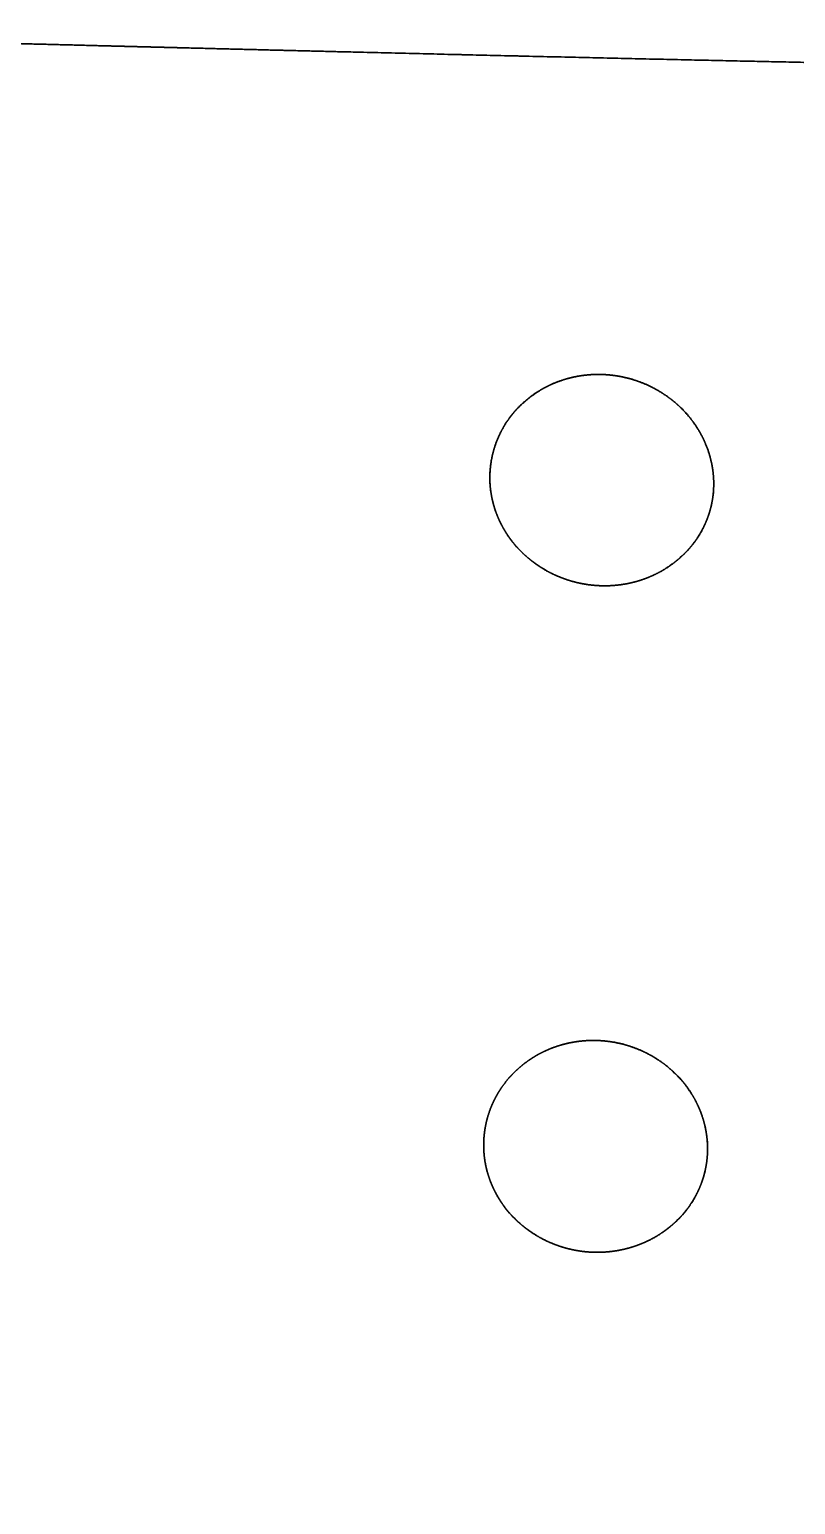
# Model space of a CAD drawing. Header units: millimetres. Extents: x 0 to 2650, y -1173 to 718.
# Drawn here: x 263.5 to 390.1, y 474.3 to 717.9 of the extents above; entities that cross this region are included whole.
import ezdxf

# ---------------------------------------------------------------- set-up
doc = ezdxf.new("R2010")
doc.units = ezdxf.units.MM
doc.layers.add('Blocks', color=7, linetype='Continuous')
doc.layers.add('Blocks$Inner', color=7, linetype='Continuous', lineweight=25, true_color=0x007f00)
doc.layers.add('Blocks$Outline', color=7, linetype='Continuous', lineweight=35, true_color=0xff3f3f)

# ---------------------------------------------------------------- blocks, each defined once
blk = doc.blocks.new('Balcony Lounge Bench Front')
at = {"layer": 'Blocks$Inner'}
for points, knots in [([(704.9946520047579, 709.0110993805829), (684.1990622422509, 709.0114343610912), (663.2203650529409, 709.0578985551183), (642.4201449490029, 709.1481781405782), (618.6650003616487, 709.2512830401974), (594.7020675081967, 709.4133724107196), (570.9583001465089, 709.634033408438), (570.8032438460086, 709.6354744130367), (570.6481880717092, 709.6369179872199), (570.4931328300027, 709.6383641322282), (557.2685383038606, 709.761705214798), (543.6644900352276, 709.9071004407415), (529.686768866386, 710.0793459157794), (515.2248763596308, 710.2575577655334), (500.5495066737294, 710.4626198543992), (485.6627946114022, 710.6936133770141), (465.3832658313349, 711.0082859366921), (445.2122363947583, 711.3631302801296), (425.1542157630956, 711.7507984346012), (424.8332873800482, 711.7570040290339), (424.512361482788, 711.7632186115552), (424.1914380861581, 711.7694421541928), (398.1093649616669, 712.2752416561052), (371.4625183808439, 712.8520030056352), (344.2568744474756, 713.4874846951825), (324.1922899985493, 713.9561622996116), (304.6226366039227, 714.4376466270987), (285.5470169624441, 714.9214726045757), (262.2996359683839, 715.5111076287067), (239.0620491204827, 716.1215403774004), (215.8304230241301, 716.7411702393656), (204.1994862198808, 717.0513861277686), (192.5769710744698, 717.3653052076188), (180.9571683530703, 717.673536469847)], [1009.202221549876, 1009.202221549876, 1009.202221549876, 1009.202221549876, 1071.781512259058, 1071.781512259058, 1071.781512259058, 1143.280755837289, 1143.280755837289, 1143.280755837289, 1143.746352677459, 1143.746352677459, 1143.746352677459, 1184.604936260832, 1184.604936260832, 1184.604936260832, 1228.708917546498, 1228.708917546498, 1228.708917546498, 1289.364842027313, 1289.364842027313, 1289.364842027313, 1290.330420209427, 1290.330420209427, 1290.330420209427, 1370.543851483852, 1370.543851483852, 1370.543851483852, 1429.513849652917, 1429.513849652917, 1429.513849652917, 1499.589726706641, 1499.589726706641, 1499.589726706641, 1534.655199387272, 1534.655199387272, 1534.655199387272, 1534.655199387272]), ([(339.5643970561487, 643.8245483602186), (339.564405216528, 644.3745806146071), (339.5914765520411, 644.926496019445), (339.7028616480329, 646.0478962386333), (339.7884382273423, 646.6107192445779), (340.1281443492317, 648.2737850606354), (340.4649475241804, 649.3498855361286), (341.1398707888529, 650.9185863012754), (341.393432842453, 651.4334237902076), (341.9474094702909, 652.4261739658832), (342.2485056053829, 652.906118323619), (342.897633963823, 653.8340059588045), (343.2456789185908, 654.2819406685012), (343.989634107822, 655.1451832450948), (344.386729958971, 655.5616304791583), (345.6433811050138, 656.7536294656202), (346.5519695425737, 657.4565745039581), (348.0151803486533, 658.3775220807656), (348.5197073572217, 658.6621056552904), (349.5642615938323, 659.1858121965633), (350.1047827997008, 659.42484200943), (351.7447930407816, 660.0579823314147), (352.8723561116622, 660.3743925505878), (354.6151218552423, 660.6922767521464), (355.2057789316914, 660.7720042843175), (356.3995744562726, 660.8763614413692), (356.9973031701611, 660.9006283185336), (357.5958576078719, 660.8973727179437)], [176.8754634274182, 176.8754634274182, 176.8754634274182, 176.8754634274182, 178.6170756157584, 178.6170756157584, 180.4185893586365, 180.4185893586365, 184.0216168443927, 184.0216168443927, 185.8231305872708, 185.8231305872708, 187.6246443301488, 187.6246443301488, 189.4261580730268, 189.4261580730268, 191.227671815905, 191.227671815905, 194.830699301661, 194.830699301661, 196.6322130445391, 196.6322130445391, 198.4337267874172, 198.4337267874172, 202.0367542731735, 202.0367542731735, 203.8382680160516, 203.8382680160516, 205.6397817589298, 205.6397817589298, 205.6397817589298, 205.6397817589298]), ([(358.6847958131821, 625.9905292565672), (357.4482998480144, 625.9813464023391), (356.2190916313721, 626.0875209903897), (354.9963051826908, 626.3101133297168), (354.3874357719087, 626.4209500720099), (353.7851521110842, 626.559971045539), (353.189302447001, 626.7272665544006), (352.5922163091946, 626.8949092255025), (351.9968647545011, 627.0928260088003), (351.4192536980827, 627.3156998628037), (350.2671943028981, 627.760227221821), (349.1718625726171, 628.3061378925668), (348.132110376584, 628.9533763185536), (347.872310647077, 629.1150998221347), (347.6169063152302, 629.282656428586), (347.3658577175502, 629.4560524843655), (347.113812203901, 629.6301370972542), (346.8653289800259, 629.810737170119), (346.622762571058, 629.9961168924601), (346.139542920193, 630.3654142122687), (345.6770487675676, 630.7554705167677), (345.2349087321218, 631.1663513053027), (344.3531096698043, 631.9858072808056), (343.5662127137566, 632.8738856483906), (342.8715117896136, 633.8307208868719), (342.6973145704233, 634.0706486485542), (342.5285067647364, 634.3156926489064), (342.3671968120525, 634.5627287942189), (342.2062839392383, 634.8091568364434), (342.0519695642761, 635.0587731603264), (341.904192570677, 635.3116066647308), (341.6104952751139, 635.8140970366294), (341.3437746430554, 636.3272060301024), (341.1036280745702, 636.8510603197938), (340.8637395818787, 637.3743516444811), (340.6516387175307, 637.9055942948107), (340.4669339894881, 638.4449558866472), (340.3741445600954, 638.715912969732), (340.2884688310387, 638.9883804076744), (340.2098541333962, 639.2624000731157), (340.1310532084426, 639.5370688531257), (340.0589804518149, 639.8148147488573), (339.9945682732359, 640.0918960228882), (339.7381462536905, 641.1949442574041), (339.5972085470839, 642.3032433009757), (339.5694479791582, 643.4187806299888), (339.5660800377464, 643.5541187965064), (339.56439615618, 643.6893729256844), (339.5643970561487, 643.8245483602186)], [146.8167783011729, 146.8167783011729, 146.8167783011729, 146.8167783011729, 150.5393203340241, 150.5393203340241, 150.5393203340241, 152.395470579808, 152.395470579808, 152.395470579808, 154.2639892154527, 154.2639892154527, 154.2639892154527, 157.9686320086981, 157.9686320086981, 157.9686320086981, 158.8959200888568, 158.8959200888568, 158.8959200888568, 159.8283893875444, 159.8283893875444, 159.8283893875444, 161.6822366159891, 161.6822366159891, 161.6822366159891, 165.3742509612844, 165.3742509612844, 165.3742509612844, 166.3037298344262, 166.3037298344262, 166.3037298344262, 167.2289202189104, 167.2289202189104, 167.2289202189104, 169.0670202138926, 169.0670202138926, 169.0670202138926, 170.9031615338406, 170.9031615338406, 170.9031615338406, 171.8259056668867, 171.8259056668867, 171.8259056668867, 172.7529461500009, 172.7529461500009, 172.7529461500009, 176.428769994122, 176.428769994122, 176.428769994122, 176.8754634274182, 176.8754634274182, 176.8754634274182, 176.8754634274182]), ([(376.5644117144457, 642.8458087965737), (376.5644115414598, 641.8502207866986), (376.4765531990506, 640.8886758987428), (376.3019726149814, 639.9366434393851), (376.2521385864438, 639.6648857694236), (376.1949187534919, 639.3928828394273), (376.1310427025874, 639.1240769265205), (376.0673591508476, 638.8560810967829), (375.9967852528498, 638.5898441944373), (375.9193093091108, 638.3253211788469), (375.7650444895062, 637.7986209760202), (375.5839954824314, 637.2805075349061), (375.3760287011792, 636.7707689581912), (375.16775976791, 636.2602897894467), (374.9334447375331, 635.7605355282212), (374.6728557674851, 635.2713249734406), (374.5417012108846, 635.0251050609659), (374.4041141673679, 634.7820032666532), (374.2600489103243, 634.5419849641621), (374.1156898708632, 634.3014772087772), (373.9641682811325, 634.0630717817257), (373.807090728711, 633.8293464485068), (373.1810249908867, 632.8977848030954), (372.4623908752164, 632.030650963934), (371.6481901745847, 631.2276244682507), (371.2397154547198, 630.8247557129034), (370.8101345093874, 630.4412400788206), (370.3589476448706, 630.0770491906442), (369.9070980068409, 629.7123233221864), (369.4338636119664, 629.3674312006915), (368.9430031865268, 629.0455139511287), (367.9627069846447, 628.4026137686888), (366.9198830016958, 627.8545577968544), (365.8118967122809, 627.4027857875626), (365.2564764599174, 627.1763178918809), (364.6811104358112, 626.9734108925404), (364.1011890322679, 626.7998043224288), (363.5225613325638, 626.626585038397), (362.9348082924789, 626.480609282924), (362.3376626351765, 626.362078508937), (361.1386555668178, 626.1240809046867), (359.9214848528009, 625.9997131253367), (358.6847958131821, 625.9905292565672)], [117.6202573120237, 117.6202573120237, 117.6202573120237, 117.6202573120237, 120.8611385404677, 120.8611385404677, 120.8611385404677, 121.7892843674778, 121.7892843674778, 121.7892843674778, 122.7126458138396, 122.7126458138396, 122.7126458138396, 124.5506459671174, 124.5506459671174, 124.5506459671174, 126.3912878686567, 126.3912878686567, 126.3912878686567, 127.3179572260615, 127.3179572260615, 127.3179572260615, 128.2482217260997, 128.2482217260997, 128.2482217260997, 131.9430023590497, 131.9430023590497, 131.9430023590497, 133.7989902823188, 133.7989902823188, 133.7989902823188, 135.6605045404432, 135.6605045404432, 135.6605045404432, 139.3674655428131, 139.3674655428131, 139.3674655428131, 141.2369391235951, 141.2369391235951, 141.2369391235951, 143.0937351758631, 143.0937351758631, 143.0937351758631, 146.8167783011729, 146.8167783011729, 146.8167783011729, 146.8167783011729]), ([(356.7593458384272, 550.9054525396277), (356.9133954691192, 550.9047792327685), (357.0674783019069, 550.902274222914), (357.2215941837767, 550.8979326325571), (357.6750581155593, 550.8851681731758), (358.1288084810494, 550.8565236359645), (359.1912030202893, 550.7519465014557), (359.7943466912966, 550.6636983969147), (361.5774631365475, 550.318084317194), (362.7362313073481, 549.9801469564918), (364.4288466780981, 549.3100037058939), (364.9877404952367, 549.0577824302927), (366.0670384602181, 548.5081627055624), (366.5898306841864, 548.2100858295707), (367.6023939960378, 547.568363088707), (368.0921640733559, 547.2247158131613), (369.0384119244281, 546.4914794494543), (369.4956575951273, 546.101171902319), (370.8107645934961, 544.8632529294518), (371.5897338143459, 543.9713322586176), (372.6170978448663, 542.5371635993215), (372.9358636657762, 542.0429399970308), (373.37760930279, 541.2767365209766), (373.5191340887595, 541.0164714374514), (373.7878536249682, 540.491201144072), (373.9149137428194, 540.226565586534), (374.5144299149306, 538.8935688801612), (374.880552914181, 537.7960331330323), (375.1971839241978, 536.3851998050159), (375.2533954689479, 536.1010698672399), (375.3513499484307, 535.5288114563227), (375.393162390008, 535.2399146215903), (375.4955081819298, 534.3754134298397), (375.5334126604412, 533.8006569923236), (375.5431116741947, 533.1442853480985), (375.5437255141824, 533.0611941160751), (375.5437237503884, 532.9781343464274)], [88.01630159044981, 88.01630159044981, 88.01630159044981, 88.01630159044981, 88.47992464059126, 88.47992464059126, 88.47992464059126, 89.83949728824521, 89.83949728824521, 91.66113924537527, 91.66113924537527, 95.30442315963526, 95.30442315963526, 97.12606511676522, 97.12606511676522, 98.94770707389517, 98.94770707389517, 100.7693490310253, 100.7693490310253, 102.5909909881552, 102.5909909881552, 106.2342749024153, 106.2342749024153, 108.0559168595453, 108.0559168595453, 108.9667378381102, 108.9667378381102, 109.8775588166753, 109.8775588166753, 113.5208427309353, 113.5208427309353, 114.4316637095001, 114.4316637095001, 115.3424846880652, 115.3424846880652, 117.1641266451953, 117.1641266451953, 117.428269818401, 117.428269818401, 117.428269818401, 117.428269818401]), ([(357.4178940575257, 515.9163191384359), (356.1808934377586, 515.9100013471507), (354.9537083210289, 516.0192653399572), (353.7354166826935, 516.2446490703514), (353.1287452202869, 516.3568831800003), (352.5292528776281, 516.4972208590843), (351.9367695928686, 516.6656907742217), (351.3430661587754, 516.834507633248), (350.7517679365319, 517.0334410352589), (350.1786119543649, 517.257133930365), (349.0353417837341, 517.7033325609518), (347.9505795031691, 518.2501549889603), (346.9229163487835, 518.8972010090365), (346.6660614730772, 519.0589241615635), (346.4136796833864, 519.2264208144734), (346.1657278616531, 519.3996931712318), (345.9168187270116, 519.5736345122423), (345.6714698987053, 519.7540896661158), (345.4321662538878, 519.9392001505366), (344.9554555251725, 520.307954057258), (344.4996451130773, 520.6972398843791), (344.0643476775094, 521.107098870667), (343.1958857700829, 521.924808528307), (342.4224525539921, 522.8105719163832), (341.7413524236908, 523.764403725545), (341.5705246378475, 524.0036357690842), (341.4050797087457, 524.2479787769298), (341.2471059664258, 524.4942863423421), (341.0895315958351, 524.739971220235), (340.9385273111857, 524.9888397656141), (340.7940368660202, 525.2409179518836), (340.5068174525404, 525.7420012500079), (340.2464207672074, 526.2537640785449), (340.0124918016209, 526.776310212601), (339.7787627154921, 527.2984098596789), (339.5726438246893, 527.8286227990538), (339.3938071010871, 528.367086889928), (339.3039527677338, 528.6376316133246), (339.2211715412541, 528.9097439048346), (339.1454204153433, 529.1834606710909), (339.0694876155085, 529.4578338922729), (339.0002723413872, 529.7353142108259), (338.9386600248254, 530.0122322619645), (338.6934058372699, 531.1145331563675), (338.5629395071555, 532.2236457144973), (338.5456632550049, 533.3411329400406), (338.5444050698989, 533.4225166666693), (338.5437044851678, 533.506961594634), (338.5437046763527, 533.5944392489619)], [146.7256080258624, 146.7256080258624, 146.7256080258624, 146.7256080258624, 150.4363722471277, 150.4363722471277, 150.4363722471277, 152.2867716878141, 152.2867716878141, 152.2867716878141, 154.149394078146, 154.149394078146, 154.149394078146, 157.8428161308962, 157.8428161308962, 157.8428161308962, 158.7675574371628, 158.7675574371628, 158.7675574371628, 159.6974677534007, 159.6974677534007, 159.6974677534007, 161.5459992896018, 161.5459992896018, 161.5459992896018, 165.2289179658243, 165.2289179658243, 165.2289179658243, 166.1562948385465, 166.1562948385465, 166.1562948385465, 167.0793137942107, 167.0793137942107, 167.0793137942107, 168.913479446065, 168.913479446065, 168.913479446065, 170.7460976284542, 170.7460976284542, 170.7460976284542, 171.6671834451379, 171.6671834451379, 171.6671834451379, 172.5925447090723, 172.5925447090723, 172.5925447090723, 176.2619107013377, 176.2619107013377, 176.2619107013377, 176.5396644344943, 176.5396644344943, 176.5396644344943, 176.5396644344943]), ([(375.5437237503884, 532.9781343464274), (375.5437012294624, 531.9507476447943), (375.4464171939562, 530.9337787823133), (375.2521909483567, 529.9256505415033), (375.1995933447961, 529.6526435161832), (375.139561658385, 529.3792891664198), (375.0728610065398, 529.1090953436469), (375.0063548211201, 528.8396892736928), (374.932926113006, 528.5719814038675), (374.8525536163252, 528.3059301483445), (374.6925491835864, 527.776279061487), (374.5056347853879, 527.255028700205), (374.2916111766372, 526.7419927912197), (374.0773301690315, 526.2283398715517), (373.8368751394482, 525.7253162386405), (373.5699661699746, 525.232764516375), (373.4356578990246, 524.9849130848525), (373.294886025722, 524.7401749958699), (373.1475994381199, 524.4985182472337), (372.9999888364382, 524.2563298806781), (372.8450996716219, 524.0161398841956), (372.684704439871, 523.7807549872014), (372.0454072060365, 522.8425667886331), (371.3133647444811, 521.9693540105909), (370.4854941989051, 521.1609249177527), (370.0703615815055, 520.7555411447865), (369.6341979855733, 520.3697529873789), (369.1765176048993, 520.0035389762415), (368.9468053833789, 519.8197342129133), (368.7110318037794, 519.6404250778651), (368.4713287536088, 519.4672816730053), (368.2326028783464, 519.2948441055996), (367.9892312549255, 519.1279264522382), (367.7411567194449, 518.9665350712057), (366.7486171822948, 518.3208125011042), (365.6946817919325, 517.7712338833808), (364.5770057041755, 517.3190776158663), (364.0168022585003, 517.0924471083163), (363.437082627117, 516.8896937000609), (362.8533004965975, 516.7164812374685), (362.2708330993173, 516.5436588659286), (361.6797518119874, 516.3983379180572), (361.0798172996947, 516.2806706022784), (359.875413180227, 516.0444464862412), (358.655171853954, 515.9226379446627), (357.4178940575257, 515.9163191384359)], [117.428269818401, 117.428269818401, 117.428269818401, 117.428269818401, 120.8363745668797, 120.8363745668797, 120.8363745668797, 121.7628015521703, 121.7628015521703, 121.7628015521703, 122.6845193785284, 122.6845193785284, 122.6845193785284, 124.5189140931675, 124.5189140931675, 124.5189140931675, 126.3554827437886, 126.3554827437886, 126.3554827437886, 127.2799231300295, 127.2799231300295, 127.2799231300295, 128.2082341958233, 128.2082341958233, 128.2082341958233, 131.8946345955158, 131.8946345955158, 131.8946345955158, 133.7455910721035, 133.7455910721035, 133.7455910721035, 134.6764038510187, 134.6764038510187, 134.6764038510187, 135.6019872765804, 135.6019872765804, 135.6019872765804, 139.2986957099019, 139.2986957099019, 139.2986957099019, 141.1626977822895, 141.1626977822895, 141.1626977822895, 143.0140603675294, 143.0140603675294, 143.0140603675294, 146.7256080258624, 146.7256080258624, 146.7256080258624, 146.7256080258624])]:
    blk.add_open_spline(points, degree=3, knots=knots, dxfattribs=at)
for points, weights, knots in [([(357.5958576078719, 660.8973727179437), (357.8538297738057, 660.8959800172843), (358.1119561211128, 660.8894693789807), (358.3702370386618, 660.8778110916719), (358.9694326351437, 660.8507789304713), (359.5714772027623, 660.7957604435433), (360.7632329556309, 660.6314050858637), (361.3522740632525, 660.5224028683479), (363.0972083363504, 660.1176765274686), (364.2330291492235, 659.7436725055886), (365.8930573845009, 659.0222158444158), (366.4347443144525, 658.7565814464324), (367.4822259944431, 658.1819887701276), (367.9899596301639, 657.8723075887174), (368.9738025293536, 657.2087224018687), (369.4498199688005, 656.8548274097338), (370.370149317454, 656.1015595355238), (370.8159276416827, 655.7003818696394), (372.0817908681111, 654.448400901987), (372.8318444875022, 653.5495887881407), (373.8200215202214, 652.1076341161242), (374.1264571191805, 651.6109757862905), (374.6915523621337, 650.5854747844496), (374.9470283926839, 650.0619347029606), (375.6289158851705, 648.4725866536173), (375.9734132861104, 647.3830051542827), (376.3246574848508, 645.7032385842795), (376.4140141780026, 645.1328119605132), (376.5328399097216, 643.9984427678683), (376.5628480274008, 643.4328434043127), (376.5644117144457, 642.8458087965737)], [1, 0.999999999998829, 0.999999999998811, 1, 1, 1, 1, 1, 1, 1, 1, 1, 1, 1, 1, 1, 1, 1, 1, 1, 1, 1, 1, 1, 1, 1, 1, 1, 1, 1, 1], [88.0196105017095, 88.0196105017095, 88.0196105017095, 88.0196105017095, 88.79951766256005, 88.79951766256005, 88.79951766256005, 90.60081389065151, 90.60081389065151, 92.40211011874295, 92.40211011874295, 96.00470257492582, 96.00470257492582, 97.80599880301716, 97.80599880301716, 99.6072950311085, 99.6072950311085, 101.4085912591998, 101.4085912591998, 103.2098874872913, 103.2098874872913, 106.8124799434742, 106.8124799434742, 108.6137761715657, 108.6137761715657, 110.4150723996574, 110.4150723996574, 114.0176648558407, 114.0176648558407, 115.8189610839322, 115.8189610839322, 117.6202573120237, 117.6202573120237, 117.6202573120237, 117.6202573120237]), ([(338.5437046763515, 533.5944392489628), (338.5437059951804, 534.0839128829567), (338.5649837451048, 534.5743718015532), (338.6080849373884, 535.0658271615854), (338.6334909415697, 535.3555155964895), (338.6665475836089, 535.6455216080838), (338.7068327565948, 535.9326457501664), (338.747117929548, 536.2197698923147), (338.794689877712, 536.5048300946542), (338.8494279717679, 536.7878578608081), (339.0683803480813, 537.9199689259508), (339.4009704316688, 539.01984681899), (339.8478427843291, 540.087168807256), (340.0712789607945, 540.6208298017767), (340.3251372320309, 541.1489843673363), (340.6035369768955, 541.658958311863), (340.8819367219184, 542.1689322566561), (341.1850345804082, 542.662015684056), (341.5122439758602, 543.1386025169156), (342.1666627673269, 544.0917761834382), (342.9168214891909, 544.9794414853505), (343.7664967287772, 545.7990185134663), (344.616171969444, 546.6185955426432), (345.539276881973, 547.3445488869664), (346.5297487243967, 547.97819182186), (347.0249846461197, 548.2950132896367), (347.5374367550801, 548.5888263635808), (348.0674780087834, 548.8591518135282), (348.5975192628378, 549.1294772636702), (349.1474364325169, 549.376937725691), (349.7036267660234, 549.5954693117808), (350.8160074341767, 550.0325324844183), (351.9625096003312, 550.3603761826905), (353.1427882771255, 550.5803655826899), (353.732927616119, 550.6903602828047), (354.3326309474162, 550.773294248742), (354.9389241620677, 550.8278480269157), (355.5452173854583, 550.8824018058704), (356.1520257976068, 550.9081294238725), (356.7593458384272, 550.9054525396277)], [0.9999998811520053, 0.9999998810314529, 0.9999998809016137, 0.99999988076164, 0.999999880679133, 0.999999880593072, 0.999999880504326, 0.99999988041558, 0.999999880323917, 0.999999880229266, 0.999999879850665, 0.999999879424628, 0.999999878944687, 0.999999878704717, 0.999999878449715, 0.999999878185127, 0.999999877920539, 0.999999877645985, 0.999999877361339, 0.999999876792046, 0.999999876182473, 0.999999875530423, 0.999999874878374, 0.999999874203959, 0.999999873513114, 0.999999873167692, 0.999999872817984, 0.999999872464547, 0.99999987211111, 0.999999871752558, 0.999999871398582, 0.999999870690628, 0.999999869994313, 0.999999869317528, 0.999999868979136, 0.999999868645093, 0.99999986831854, 0.999999912201301, 0.999999956094798, 1], [176.5396644344943, 176.5396644344943, 176.5396644344943, 176.5396644344943, 178.0849221356422, 178.0849221356422, 178.0849221356422, 179.0014235706952, 179.0014235706952, 179.0014235706952, 179.912714562361, 179.912714562361, 179.912714562361, 183.5476985606618, 183.5476985606618, 183.5476985606618, 185.3794649106624, 185.3794649106624, 185.3794649106624, 187.1992292228619, 187.1992292228619, 187.1992292228619, 190.8450296298167, 190.8450296298167, 190.8450296298167, 194.4933446754956, 194.4933446754956, 194.4933446754956, 196.3130068047376, 196.3130068047376, 196.3130068047376, 198.146226866578, 198.146226866578, 198.146226866578, 201.7844737865321, 201.7844737865321, 201.7844737865321, 203.6129675825456, 203.6129675825456, 203.6129675825456, 205.4445714088508, 205.4445714088508, 205.4445714088508, 205.4445714088508])]:
    blk.add_rational_spline(points, weights, degree=3, knots=knots, dxfattribs=at)
at = {"layer": 'Blocks$Outline'}
for points, weights, knots in [([(1272.782866268517, 7.403438686596928), (1272.847139417656, 7.404245586887555), (1272.911412566793, 7.405052487174544), (1272.97568571593, 7.405859387465171), (1271.813254692839, 102.5680177402646), (1270.650823669748, 197.7301760930677), (1269.488392646657, 292.8923344458708), (1269.085729542082, 325.8562603558793), (1268.672325599901, 359.691779170643), (1268.271878808337, 392.459301920564), (1266.981304176945, 498.0482166491602), (1265.690729545549, 603.6371313777527), (1264.400154914156, 709.2260461063452), (1264.397271064254, 709.4955263877928), (1264.391532174544, 710.0298948491472), (1264.383056639479, 710.8132111781852), (1264.374760223964, 711.5735611086711), (1264.366688456645, 712.3066567577189), (1264.35888579279, 713.0080788024934), (1264.351394752241, 713.6745354134473), (1264.344257338373, 714.301651437745), (1264.337509795288, 714.886377442861), (1264.331191252066, 715.4264049126796), (1264.325335765352, 715.9172977432681), (1264.319969734208, 716.3576938684128), (1264.315127385891, 716.745792110094), (1264.310834452857, 717.0779992890166), (1264.307109003779, 717.3538337917234), (1264.303979032089, 717.5714208674945), (1264.301460423758, 717.7290512911204), (1264.300197248438, 717.7936321022062), (1264.298898070707, 717.8346383950775), (1258.4565186788, 717.8519895717181), (1252.615224408812, 717.8506732283604), (1246.774396629648, 717.8433136643362), (1243.761874522035, 717.8395027033075), (1240.968143133761, 717.8472723194136), (1237.955164253066, 717.8238914918984), (1234.986464273064, 717.8008395532343), (1231.986690202613, 717.7519085335916), (1229.032135656447, 717.673536469847), (1217.412332935046, 717.3653052076188), (1205.789817789637, 717.0513861277686), (1194.158880985387, 716.7411702393656), (1170.927254889035, 716.1215403774004), (1147.689668041134, 715.5111076287067), (1124.442287047073, 714.9214726045757), (1105.366667405595, 714.4376466270987), (1085.797014010966, 713.9561622996116), (1065.73242956204, 713.4874846951825), (1038.526785628674, 712.8520030056352), (1011.879939047851, 712.2752416561052), (985.7978659233595, 711.7694421541928), (985.4769425267277, 711.7632186115552), (985.1560166294676, 711.7570040290339), (984.835088246422, 711.7507984346012), (964.7770676147575, 711.3631302801296), (944.6060381781808, 711.0082859366921), (924.3265093981154, 710.6936133770141), (909.4397973357882, 710.4626198543992), (894.764427649885, 710.2575577655334), (880.3025351431297, 710.0793459157794), (866.3248139742882, 709.9071004407415), (852.7207657056551, 709.761705214798), (839.4961711795131, 709.6383641322282), (839.3411159378084, 709.6369179872199), (839.1860601635071, 709.6354744130367), (839.0310038630087, 709.634033408438), (815.2872365013191, 709.4133724107196), (791.3243036478689, 709.2512830401974), (767.5691590605147, 709.1481781405782), (746.7689389565749, 709.0578985551183), (725.7902417672667, 709.0114343610912), (704.9946520047579, 709.0110993805829), (684.1990622422509, 709.0114343610912), (663.2203650529409, 709.0578985551183), (642.4201449490029, 709.1481781405782), (618.6650003616487, 709.2512830401974), (594.7020675081967, 709.4133724107196), (570.9583001465089, 709.634033408438), (570.8032438460086, 709.6354744130367), (570.6481880717092, 709.6369179872199), (570.4931328300027, 709.6383641322282), (557.2685383038606, 709.761705214798), (543.6644900352276, 709.9071004407415), (529.686768866386, 710.0793459157794), (515.2248763596308, 710.2575577655334), (500.5495066737294, 710.4626198543992), (485.6627946114022, 710.6936133770141), (465.3832658313349, 711.0082859366921), (445.2122363947583, 711.3631302801296), (425.1542157630956, 711.7507984346012), (424.8332873800482, 711.7570040290339), (424.512361482788, 711.7632186115552), (424.1914380861581, 711.7694421541928), (398.1093649616669, 712.2752416561052), (371.4625183808439, 712.8520030056352), (344.2568744474756, 713.4874846951825), (324.1922899985493, 713.9561622996116), (304.6226366039227, 714.4376466270987), (285.5470169624441, 714.9214726045757), (262.2996359683839, 715.5111076287067), (239.0620491204827, 716.1215403774004), (215.8304230241301, 716.7411702393656), (204.1994862198808, 717.0513861277686), (192.5769710744698, 717.3653052076188), (180.9571683530703, 717.673536469847), (178.0026138069024, 717.7519085335916), (175.0028397364531, 717.8008395532343), (172.0341397564498, 717.8238914918984), (169.0211608757563, 717.8472723194136), (166.2274294874824, 717.8395027033075), (163.2149073798701, 717.8433136643362), (157.374079600706, 717.8506732283604), (151.5327853307172, 717.8519895717181), (145.6904059388107, 717.8346383950775), (145.6891067610795, 717.7936321022062), (145.6878435857598, 717.7290512911204), (145.6853249774267, 717.5714208674945), (145.6821950057365, 717.3538337917234), (145.6784695566585, 717.0779992890166), (145.6741766236246, 716.745792110094), (145.6693342753078, 716.3576938684128), (145.6639682441655, 715.9172977432681), (145.6581127574518, 715.4264049126796), (145.6517942142291, 714.886377442861), (145.6450466711449, 714.301651437745), (145.637909257277, 713.6745354134473), (145.6304182167278, 713.0080788024934), (145.622615552873, 712.3066567577189), (145.6145437855539, 711.5735611086711), (145.6062473700385, 710.8132111781852), (145.5977718349732, 710.0298948491472), (145.592032945262, 709.4955263877928), (145.58914909536, 709.2260461063452), (144.2985744639664, 603.6371313777527), (143.0079998325709, 498.0482166491602), (141.7174252011773, 392.459301920564), (141.3169784096173, 359.691779170643), (140.9035744674388, 325.8562603558793), (140.5009113628603, 292.8923344458672), (139.3384803397694, 197.7301760930677), (138.1760493166785, 102.5680177402646), (137.0136182935876, 7.405859387465171), (137.0778914427246, 7.405052487178182), (137.1421645918635, 7.404245586891193), (137.2064377410006, 7.403438686604204)], [1, 1, 1, 1, 1, 1, 1, 0.9808919833601211, 0.9808919833601211, 1, 1, 1, 1, 1, 1, 1, 1, 1, 1, 1, 1, 1, 1, 1, 1, 1, 1, 1, 1, 1, 1, 1, 1, 1, 1, 1, 1, 1, 1, 1, 1, 1, 1, 1, 1, 1, 1, 1, 1, 1, 1, 1, 1, 1, 1, 1, 1, 1, 1, 1, 1, 1, 1, 1, 1, 1, 1, 1, 1, 1, 1, 1, 1, 1, 1, 1, 1, 1, 1, 1, 1, 1, 1, 1, 1, 1, 1, 1, 1, 1, 1, 1, 1, 1, 1, 1, 1, 1, 1, 1, 1, 1, 1, 1, 1, 1, 1, 1, 1, 1, 1, 1, 1, 1, 1, 1, 1, 1, 1, 1, 1, 1, 1, 1, 1, 1, 1, 1, 1, 1, 1, 1, 1, 1, 1, 1, 1, 1, 0.9808919833601211, 0.9808919833601211, 1, 1, 1, 1, 1, 1, 1], [0.991234779639307, 0.991234779639307, 0.991234779639307, 0.991234779639307, 1, 1, 1, 2, 2, 2, 104.5202590288076, 104.5202590288076, 104.5202590288076, 431.4591955202933, 431.4591955202933, 431.4591955202933, 432.4591955202933, 433.4591955202933, 434.4591955202933, 435.4591955202933, 436.4591955202933, 437.4591955202933, 438.4591955202933, 439.4591955202933, 440.4591955202933, 441.4591955202933, 442.4591955202933, 443.4591955202933, 444.4591955202933, 445.4591955202933, 446.4591955202933, 447.4591955202933, 448.4591955202933, 448.4591955202933, 448.4591955202933, 465.9829697924281, 465.9829697924281, 465.9829697924281, 474.8036466555018, 474.8036466555018, 474.8036466555018, 483.7492437124793, 483.7492437124793, 483.7492437124793, 518.8147163931104, 518.8147163931104, 518.8147163931104, 588.8905934468343, 588.8905934468343, 588.8905934468343, 647.8605916158995, 647.8605916158995, 647.8605916158995, 728.0740228903242, 728.0740228903242, 728.0740228903242, 729.0396010724385, 729.0396010724385, 729.0396010724385, 789.6955255532536, 789.6955255532536, 789.6955255532536, 833.7995068389195, 833.7995068389195, 833.7995068389195, 874.658090422292, 874.658090422292, 874.658090422292, 875.1236872624626, 875.1236872624626, 875.1236872624626, 946.622930840694, 946.622930840694, 946.622930840694, 1009.202221549876, 1009.202221549876, 1009.202221549876, 1071.781512259058, 1071.781512259058, 1071.781512259058, 1143.280755837289, 1143.280755837289, 1143.280755837289, 1143.746352677459, 1143.746352677459, 1143.746352677459, 1184.604936260832, 1184.604936260832, 1184.604936260832, 1228.708917546498, 1228.708917546498, 1228.708917546498, 1289.364842027313, 1289.364842027313, 1289.364842027313, 1290.330420209427, 1290.330420209427, 1290.330420209427, 1370.543851483852, 1370.543851483852, 1370.543851483852, 1429.513849652917, 1429.513849652917, 1429.513849652917, 1499.589726706641, 1499.589726706641, 1499.589726706641, 1534.655199387272, 1534.655199387272, 1534.655199387272, 1543.60079644425, 1543.60079644425, 1543.60079644425, 1552.421473307323, 1552.421473307323, 1552.421473307323, 1569.945247579458, 1569.945247579458, 1569.945247579458, 1570.945247579458, 1571.945247579458, 1572.945247579458, 1573.945247579458, 1574.945247579458, 1575.945247579458, 1576.945247579458, 1577.945247579458, 1578.945247579458, 1579.945247579458, 1580.945247579458, 1581.945247579458, 1582.945247579458, 1583.945247579458, 1584.945247579458, 1585.945247579458, 1586.945247579458, 1586.945247579458, 1586.945247579458, 1913.884184070944, 1913.884184070944, 1913.884184070944, 2016.404443099752, 2016.404443099752, 2016.404443099752, 2017.404443099752, 2017.404443099752, 2017.404443099752, 2017.413208320113, 2017.413208320113, 2017.413208320113, 2017.413208320113]), ([(357.5958576078719, 660.8973727179437), (357.8538297738057, 660.8959800172843), (358.1119561211128, 660.8894693789807), (358.3702370386618, 660.8778110916719), (358.9694326351437, 660.8507789304713), (359.5714772027623, 660.7957604435433), (360.7632329556309, 660.6314050858637), (361.3522740632525, 660.5224028683479), (363.0972083363504, 660.1176765274686), (364.2330291492235, 659.7436725055886), (365.8930573845009, 659.0222158444158), (366.4347443144525, 658.7565814464324), (367.4822259944431, 658.1819887701276), (367.9899596301639, 657.8723075887174), (368.9738025293536, 657.2087224018687), (369.4498199688005, 656.8548274097338), (370.370149317454, 656.1015595355238), (370.8159276416827, 655.7003818696394), (372.0817908681111, 654.448400901987), (372.8318444875022, 653.5495887881407), (373.8200215202214, 652.1076341161242), (374.1264571191805, 651.6109757862905), (374.6915523621337, 650.5854747844496), (374.9470283926839, 650.0619347029606), (375.6289158851705, 648.4725866536173), (375.9734132861104, 647.3830051542827), (376.3246574848508, 645.7032385842795), (376.4140141780026, 645.1328119605132), (376.5328399097216, 643.9984427678683), (376.5628480274008, 643.4328434043127), (376.5644117144457, 642.8458087965737), (376.5644115414598, 641.8502207866986), (376.4765531990506, 640.8886758987428), (376.3019726149814, 639.9366434393851), (376.2521385864438, 639.6648857694236), (376.1949187534919, 639.3928828394273), (376.1310427025874, 639.1240769265205), (376.0673591508476, 638.8560810967829), (375.9967852528498, 638.5898441944373), (375.9193093091108, 638.3253211788469), (375.7650444895062, 637.7986209760202), (375.5839954824314, 637.2805075349061), (375.3760287011792, 636.7707689581912), (375.16775976791, 636.2602897894467), (374.9334447375331, 635.7605355282212), (374.6728557674851, 635.2713249734406), (374.5417012108846, 635.0251050609659), (374.4041141673679, 634.7820032666532), (374.2600489103243, 634.5419849641621), (374.1156898708632, 634.3014772087772), (373.9641682811325, 634.0630717817257), (373.807090728711, 633.8293464485068), (373.1810249908867, 632.8977848030954), (372.4623908752164, 632.030650963934), (371.6481901745847, 631.2276244682507), (371.2397154547198, 630.8247557129034), (370.8101345093874, 630.4412400788206), (370.3589476448706, 630.0770491906442), (369.9070980068409, 629.7123233221864), (369.4338636119664, 629.3674312006915), (368.9430031865268, 629.0455139511287), (367.9627069846447, 628.4026137686888), (366.9198830016958, 627.8545577968544), (365.8118967122809, 627.4027857875626), (365.2564764599174, 627.1763178918809), (364.6811104358112, 626.9734108925404), (364.1011890322679, 626.7998043224288), (363.5225613325638, 626.626585038397), (362.9348082924789, 626.480609282924), (362.3376626351765, 626.362078508937), (361.1386555668178, 626.1240809046867), (359.9214848528009, 625.9997131253367), (358.6847958131821, 625.9905292565672), (357.4482998480144, 625.9813464023391), (356.2190916313721, 626.0875209903897), (354.9963051826908, 626.3101133297168), (354.3874357719087, 626.4209500720099), (353.7851521110842, 626.559971045539), (353.189302447001, 626.7272665544006), (352.5922163091946, 626.8949092255025), (351.9968647545011, 627.0928260088003), (351.4192536980827, 627.3156998628037), (350.2671943028981, 627.760227221821), (349.1718625726171, 628.3061378925668), (348.132110376584, 628.9533763185536), (347.872310647077, 629.1150998221347), (347.6169063152302, 629.282656428586), (347.3658577175502, 629.4560524843655), (347.113812203901, 629.6301370972542), (346.8653289800259, 629.810737170119), (346.622762571058, 629.9961168924601), (346.139542920193, 630.3654142122687), (345.6770487675676, 630.7554705167677), (345.2349087321218, 631.1663513053027), (344.3531096698043, 631.9858072808056), (343.5662127137566, 632.8738856483906), (342.8715117896136, 633.8307208868719), (342.6973145704233, 634.0706486485542), (342.5285067647364, 634.3156926489064), (342.3671968120525, 634.5627287942189), (342.2062839392383, 634.8091568364434), (342.0519695642761, 635.0587731603264), (341.904192570677, 635.3116066647308), (341.6104952751139, 635.8140970366294), (341.3437746430554, 636.3272060301024), (341.1036280745702, 636.8510603197938), (340.8637395818787, 637.3743516444811), (340.6516387175307, 637.9055942948107), (340.4669339894881, 638.4449558866472), (340.3741445600954, 638.715912969732), (340.2884688310387, 638.9883804076744), (340.2098541333962, 639.2624000731157), (340.1310532084426, 639.5370688531257), (340.0589804518149, 639.8148147488573), (339.9945682732359, 640.0918960228882), (339.7381462536905, 641.1949442574041), (339.5972085470839, 642.3032433009757), (339.5694479791582, 643.4187806299888), (339.5660800377464, 643.5541187965064), (339.56439615618, 643.6893729256844), (339.5643970561487, 643.8245483602186), (339.564405216528, 644.3745806146071), (339.5914765520411, 644.926496019445), (339.7028616480329, 646.0478962386333), (339.7884382273423, 646.6107192445779), (340.1281443492317, 648.2737850606354), (340.4649475241804, 649.3498855361286), (341.1398707888529, 650.9185863012754), (341.393432842453, 651.4334237902076), (341.9474094702909, 652.4261739658832), (342.2485056053829, 652.906118323619), (342.897633963823, 653.8340059588045), (343.2456789185908, 654.2819406685012), (343.989634107822, 655.1451832450948), (344.386729958971, 655.5616304791583), (345.6433811050138, 656.7536294656202), (346.5519695425737, 657.4565745039581), (348.0151803486533, 658.3775220807656), (348.5197073572217, 658.6621056552904), (349.5642615938323, 659.1858121965633), (350.1047827997008, 659.42484200943), (351.7447930407816, 660.0579823314147), (352.8723561116622, 660.3743925505878), (354.6151218552423, 660.6922767521464), (355.2057789316914, 660.7720042843175), (356.3995744562726, 660.8763614413692), (356.9973031701611, 660.9006283185336), (357.5958576078719, 660.8973727179437)], [1, 0.999999999998829, 0.999999999998811, 1, 1, 1, 1, 1, 1, 1, 1, 1, 1, 1, 1, 1, 1, 1, 1, 1, 1, 1, 1, 1, 1, 1, 1, 1, 1, 1, 1, 1, 1, 1, 1, 1, 1, 1, 1, 1, 1, 1, 1, 1, 1, 1, 1, 1, 1, 1, 1, 1, 1, 1, 1, 1, 1, 1, 1, 1, 1, 1, 1, 1, 1, 1, 1, 1, 1, 1, 1, 1, 1, 1, 1, 1, 1, 1, 1, 1, 1, 1, 1, 1, 1, 1, 1, 1, 1, 1, 1, 1, 1, 1, 1, 1, 1, 1, 1, 1, 1, 1, 1, 1, 1, 1, 1, 1, 1, 1, 1, 1, 1, 1, 1, 1, 1, 1, 1, 1, 1, 1, 1, 1, 1, 1, 1, 1, 1, 1, 1, 1, 1, 1, 1, 1, 1, 1, 1, 1, 1, 1, 1, 1, 1, 1, 1, 1], [88.0196105017095, 88.0196105017095, 88.0196105017095, 88.0196105017095, 88.79951766256005, 88.79951766256005, 88.79951766256005, 90.60081389065151, 90.60081389065151, 92.40211011874295, 92.40211011874295, 96.00470257492582, 96.00470257492582, 97.80599880301716, 97.80599880301716, 99.6072950311085, 99.6072950311085, 101.4085912591998, 101.4085912591998, 103.2098874872913, 103.2098874872913, 106.8124799434742, 106.8124799434742, 108.6137761715657, 108.6137761715657, 110.4150723996574, 110.4150723996574, 114.0176648558407, 114.0176648558407, 115.8189610839322, 115.8189610839322, 117.6202573120237, 117.6202573120237, 117.6202573120237, 120.8611385404677, 120.8611385404677, 120.8611385404677, 121.7892843674778, 121.7892843674778, 121.7892843674778, 122.7126458138396, 122.7126458138396, 122.7126458138396, 124.5506459671174, 124.5506459671174, 124.5506459671174, 126.3912878686567, 126.3912878686567, 126.3912878686567, 127.3179572260615, 127.3179572260615, 127.3179572260615, 128.2482217260997, 128.2482217260997, 128.2482217260997, 131.9430023590497, 131.9430023590497, 131.9430023590497, 133.7989902823188, 133.7989902823188, 133.7989902823188, 135.6605045404432, 135.6605045404432, 135.6605045404432, 139.3674655428131, 139.3674655428131, 139.3674655428131, 141.2369391235951, 141.2369391235951, 141.2369391235951, 143.0937351758631, 143.0937351758631, 143.0937351758631, 146.8167783011729, 146.8167783011729, 146.8167783011729, 150.5393203340241, 150.5393203340241, 150.5393203340241, 152.395470579808, 152.395470579808, 152.395470579808, 154.2639892154527, 154.2639892154527, 154.2639892154527, 157.9686320086981, 157.9686320086981, 157.9686320086981, 158.8959200888568, 158.8959200888568, 158.8959200888568, 159.8283893875444, 159.8283893875444, 159.8283893875444, 161.6822366159891, 161.6822366159891, 161.6822366159891, 165.3742509612844, 165.3742509612844, 165.3742509612844, 166.3037298344262, 166.3037298344262, 166.3037298344262, 167.2289202189104, 167.2289202189104, 167.2289202189104, 169.0670202138926, 169.0670202138926, 169.0670202138926, 170.9031615338406, 170.9031615338406, 170.9031615338406, 171.8259056668867, 171.8259056668867, 171.8259056668867, 172.7529461500009, 172.7529461500009, 172.7529461500009, 176.428769994122, 176.428769994122, 176.428769994122, 176.8754634274182, 176.8754634274182, 176.8754634274182, 178.6170756157584, 178.6170756157584, 180.4185893586365, 180.4185893586365, 184.0216168443927, 184.0216168443927, 185.8231305872708, 185.8231305872708, 187.6246443301488, 187.6246443301488, 189.4261580730268, 189.4261580730268, 191.227671815905, 191.227671815905, 194.830699301661, 194.830699301661, 196.6322130445391, 196.6322130445391, 198.4337267874172, 198.4337267874172, 202.0367542731735, 202.0367542731735, 203.8382680160516, 203.8382680160516, 205.6397817589298, 205.6397817589298, 205.6397817589298, 205.6397817589298]), ([(356.7593458384272, 550.9054525396277), (356.9133954691192, 550.9047792327685), (357.0674783019069, 550.902274222914), (357.2215941837767, 550.8979326325571), (357.6750581155593, 550.8851681731758), (358.1288084810494, 550.8565236359645), (359.1912030202893, 550.7519465014557), (359.7943466912966, 550.6636983969147), (361.5774631365475, 550.318084317194), (362.7362313073481, 549.9801469564918), (364.4288466780981, 549.3100037058939), (364.9877404952367, 549.0577824302927), (366.0670384602181, 548.5081627055624), (366.5898306841864, 548.2100858295707), (367.6023939960378, 547.568363088707), (368.0921640733559, 547.2247158131613), (369.0384119244281, 546.4914794494543), (369.4956575951273, 546.101171902319), (370.8107645934961, 544.8632529294518), (371.5897338143459, 543.9713322586176), (372.6170978448663, 542.5371635993215), (372.9358636657762, 542.0429399970308), (373.37760930279, 541.2767365209766), (373.5191340887595, 541.0164714374514), (373.7878536249682, 540.491201144072), (373.9149137428194, 540.226565586534), (374.5144299149306, 538.8935688801612), (374.880552914181, 537.7960331330323), (375.1971839241978, 536.3851998050159), (375.2533954689479, 536.1010698672399), (375.3513499484307, 535.5288114563227), (375.393162390008, 535.2399146215903), (375.4955081819298, 534.3754134298397), (375.5334126604412, 533.8006569923236), (375.5431116741947, 533.1442853480985), (375.5437255141824, 533.0611941160751), (375.5437237503884, 532.9781343464274), (375.5437012294624, 531.9507476447943), (375.4464171939562, 530.9337787823133), (375.2521909483567, 529.9256505415033), (375.1995933447961, 529.6526435161832), (375.139561658385, 529.3792891664198), (375.0728610065398, 529.1090953436469), (375.0063548211201, 528.8396892736928), (374.932926113006, 528.5719814038675), (374.8525536163252, 528.3059301483445), (374.6925491835864, 527.776279061487), (374.5056347853879, 527.255028700205), (374.2916111766372, 526.7419927912197), (374.0773301690315, 526.2283398715517), (373.8368751394482, 525.7253162386405), (373.5699661699746, 525.232764516375), (373.4356578990246, 524.9849130848525), (373.294886025722, 524.7401749958699), (373.1475994381199, 524.4985182472337), (372.9999888364382, 524.2563298806781), (372.8450996716219, 524.0161398841956), (372.684704439871, 523.7807549872014), (372.0454072060365, 522.8425667886331), (371.3133647444811, 521.9693540105909), (370.4854941989051, 521.1609249177527), (370.0703615815055, 520.7555411447865), (369.6341979855733, 520.3697529873789), (369.1765176048993, 520.0035389762415), (368.9468053833789, 519.8197342129133), (368.7110318037794, 519.6404250778651), (368.4713287536088, 519.4672816730053), (368.2326028783464, 519.2948441055996), (367.9892312549255, 519.1279264522382), (367.7411567194449, 518.9665350712057), (366.7486171822948, 518.3208125011042), (365.6946817919325, 517.7712338833808), (364.5770057041755, 517.3190776158663), (364.0168022585003, 517.0924471083163), (363.437082627117, 516.8896937000609), (362.8533004965975, 516.7164812374685), (362.2708330993173, 516.5436588659286), (361.6797518119874, 516.3983379180572), (361.0798172996947, 516.2806706022784), (359.875413180227, 516.0444464862412), (358.655171853954, 515.9226379446627), (357.4178940575257, 515.9163191384359), (356.1808934377586, 515.9100013471507), (354.9537083210289, 516.0192653399572), (353.7354166826935, 516.2446490703514), (353.1287452202869, 516.3568831800003), (352.5292528776281, 516.4972208590843), (351.9367695928686, 516.6656907742217), (351.3430661587754, 516.834507633248), (350.7517679365319, 517.0334410352589), (350.1786119543649, 517.257133930365), (349.0353417837341, 517.7033325609518), (347.9505795031691, 518.2501549889603), (346.9229163487835, 518.8972010090365), (346.6660614730772, 519.0589241615635), (346.4136796833864, 519.2264208144734), (346.1657278616531, 519.3996931712318), (345.9168187270116, 519.5736345122423), (345.6714698987053, 519.7540896661158), (345.4321662538878, 519.9392001505366), (344.9554555251725, 520.307954057258), (344.4996451130773, 520.6972398843791), (344.0643476775094, 521.107098870667), (343.1958857700829, 521.924808528307), (342.4224525539921, 522.8105719163832), (341.7413524236908, 523.764403725545), (341.5705246378475, 524.0036357690842), (341.4050797087457, 524.2479787769298), (341.2471059664258, 524.4942863423421), (341.0895315958351, 524.739971220235), (340.9385273111857, 524.9888397656141), (340.7940368660202, 525.2409179518836), (340.5068174525404, 525.7420012500079), (340.2464207672074, 526.2537640785449), (340.0124918016209, 526.776310212601), (339.7787627154921, 527.2984098596789), (339.5726438246893, 527.8286227990538), (339.3938071010871, 528.367086889928), (339.3039527677338, 528.6376316133246), (339.2211715412541, 528.9097439048346), (339.1454204153433, 529.1834606710909), (339.0694876155085, 529.4578338922729), (339.0002723413872, 529.7353142108259), (338.9386600248254, 530.0122322619645), (338.6934058372699, 531.1145331563675), (338.5629395071555, 532.2236457144973), (338.5456632550049, 533.3411329400406), (338.5444050698989, 533.4225166666693), (338.5437044851678, 533.506961594634), (338.5437046763527, 533.5944392489619), (338.5437059951797, 534.0839128829577), (338.5649837451055, 534.5743718015555), (338.6080849373906, 535.0658271615833), (338.6334909415702, 535.3555155964884), (338.6665475836079, 535.6455216080823), (338.7068327565955, 535.932645750165), (338.7471179295466, 536.2197698923135), (338.794689877712, 536.5048300946545), (338.8494279717688, 536.7878578608079), (339.0683803480827, 537.9199689259484), (339.4009704316674, 539.0198468189893), (339.8478427843287, 540.0871688072518), (340.0712789607946, 540.6208298017762), (340.3251372320301, 541.1489843673352), (340.603536976895, 541.658958311865), (340.8819367219199, 542.1689322566539), (341.1850345804085, 542.662015684056), (341.5122439758605, 543.1386025169174), (342.1666627673273, 544.0917761834331), (342.9168214891905, 544.9794414853495), (343.7664967287776, 545.7990185134672), (344.6161719694434, 546.6185955426422), (345.5392768819738, 547.3445488869621), (346.529748724396, 547.978191821862), (347.0249846461202, 548.2950132896345), (347.53743675508, 548.5888263635806), (348.0674780087825, 548.8591518135273), (348.597519262836, 549.1294772636687), (349.1474364325167, 549.3769377256925), (349.7036267660232, 549.5954693117781), (350.8160074341746, 550.0325324844182), (351.9625096003319, 550.3603761826897), (353.1427882771258, 550.58036558269), (353.7329276161188, 550.6903602828071), (354.3326309474161, 550.7732942487395), (354.9389241620665, 550.8278480269124), (355.5452173854596, 550.8824018058708), (356.1520257976077, 550.9081294238756), (356.7593458384284, 550.9054525396259)], [1, 0.99999999999979, 0.999999999999788, 1, 1, 1, 1, 1, 1, 1, 1, 1, 1, 1, 1, 1, 1, 1, 1, 1, 1, 1, 1, 1, 1, 1, 1, 1, 1, 1, 1, 1, 1, 1, 1, 1, 1, 1, 1, 1, 1, 1, 1, 1, 1, 1, 1, 1, 1, 1, 1, 1, 1, 1, 1, 1, 1, 1, 1, 1, 1, 1, 1, 1, 1, 1, 1, 1, 1, 1, 1, 1, 1, 1, 1, 1, 1, 1, 1, 1, 1, 1, 1, 1, 1, 1, 1, 1, 1, 1, 1, 1, 1, 1, 1, 1, 1, 1, 1, 1, 1, 1, 1, 1, 1, 1, 1, 1, 1, 1, 1, 1, 1, 1, 1, 1, 1, 1, 1, 1, 1, 1, 1, 1, 1, 1, 1, 1, 1, 1, 0.9999999998794475, 0.9999999997496084, 0.9999999996096346, 0.9999999995271276, 0.9999999994410665, 0.9999999993523205, 0.9999999992635745, 0.9999999991719115, 0.9999999990772606, 0.9999999986986594, 0.9999999982726224, 0.9999999977926813, 0.9999999975527113, 0.9999999972977094, 0.9999999970331214, 0.9999999967685332, 0.9999999964939792, 0.9999999962093332, 0.9999999956400402, 0.999999995030467, 0.999999994378417, 0.9999999937263679, 0.9999999930519528, 0.9999999923611078, 0.9999999920156857, 0.9999999916659776, 0.9999999913125406, 0.9999999909591035, 0.9999999906005516, 0.9999999902465755, 0.9999999895386215, 0.9999999888423063, 0.9999999881655213, 0.9999999878271292, 0.9999999874930862, 0.9999999871665332, 1.000000031049299, 1.000000074942802, 1.000000118848009], [88.01630159044981, 88.01630159044981, 88.01630159044981, 88.01630159044981, 88.47992464059126, 88.47992464059126, 88.47992464059126, 89.83949728824521, 89.83949728824521, 91.66113924537527, 91.66113924537527, 95.30442315963526, 95.30442315963526, 97.12606511676522, 97.12606511676522, 98.94770707389517, 98.94770707389517, 100.7693490310253, 100.7693490310253, 102.5909909881552, 102.5909909881552, 106.2342749024153, 106.2342749024153, 108.0559168595453, 108.0559168595453, 108.9667378381102, 108.9667378381102, 109.8775588166753, 109.8775588166753, 113.5208427309353, 113.5208427309353, 114.4316637095001, 114.4316637095001, 115.3424846880652, 115.3424846880652, 117.1641266451953, 117.1641266451953, 117.428269818401, 117.428269818401, 117.428269818401, 120.8363745668797, 120.8363745668797, 120.8363745668797, 121.7628015521703, 121.7628015521703, 121.7628015521703, 122.6845193785284, 122.6845193785284, 122.6845193785284, 124.5189140931675, 124.5189140931675, 124.5189140931675, 126.3554827437886, 126.3554827437886, 126.3554827437886, 127.2799231300295, 127.2799231300295, 127.2799231300295, 128.2082341958233, 128.2082341958233, 128.2082341958233, 131.8946345955158, 131.8946345955158, 131.8946345955158, 133.7455910721035, 133.7455910721035, 133.7455910721035, 134.6764038510187, 134.6764038510187, 134.6764038510187, 135.6019872765804, 135.6019872765804, 135.6019872765804, 139.2986957099019, 139.2986957099019, 139.2986957099019, 141.1626977822895, 141.1626977822895, 141.1626977822895, 143.0140603675294, 143.0140603675294, 143.0140603675294, 146.7256080258624, 146.7256080258624, 146.7256080258624, 150.4363722471277, 150.4363722471277, 150.4363722471277, 152.2867716878141, 152.2867716878141, 152.2867716878141, 154.149394078146, 154.149394078146, 154.149394078146, 157.8428161308962, 157.8428161308962, 157.8428161308962, 158.7675574371628, 158.7675574371628, 158.7675574371628, 159.6974677534007, 159.6974677534007, 159.6974677534007, 161.5459992896018, 161.5459992896018, 161.5459992896018, 165.2289179658243, 165.2289179658243, 165.2289179658243, 166.1562948385465, 166.1562948385465, 166.1562948385465, 167.0793137942107, 167.0793137942107, 167.0793137942107, 168.913479446065, 168.913479446065, 168.913479446065, 170.7460976284542, 170.7460976284542, 170.7460976284542, 171.6671834451379, 171.6671834451379, 171.6671834451379, 172.5925447090723, 172.5925447090723, 172.5925447090723, 176.2619107013377, 176.2619107013377, 176.2619107013377, 176.5396644344943, 176.5396644344943, 176.5396644344943, 178.0849221356422, 178.0849221356422, 178.0849221356422, 179.0014235706952, 179.0014235706952, 179.0014235706952, 179.912714562361, 179.912714562361, 179.912714562361, 183.5476985606618, 183.5476985606618, 183.5476985606618, 185.3794649106624, 185.3794649106624, 185.3794649106624, 187.1992292228619, 187.1992292228619, 187.1992292228619, 190.8450296298167, 190.8450296298167, 190.8450296298167, 194.4933446754956, 194.4933446754956, 194.4933446754956, 196.3130068047376, 196.3130068047376, 196.3130068047376, 198.146226866578, 198.146226866578, 198.146226866578, 201.7844737865321, 201.7844737865321, 201.7844737865321, 203.6129675825456, 203.6129675825456, 203.6129675825456, 205.4445714088508, 205.4445714088508, 205.4445714088508, 205.4445714088508])]:
    blk.add_rational_spline(points, weights, degree=3, knots=knots, dxfattribs=at)

msp = doc.modelspace()

# ---------------------------------------------------------------- block references
at = {"layer": 'Blocks'}
msp.add_blockref('Balcony Lounge Bench Front', (0, 0), dxfattribs=at)

doc.saveas('drawing.dxf')
